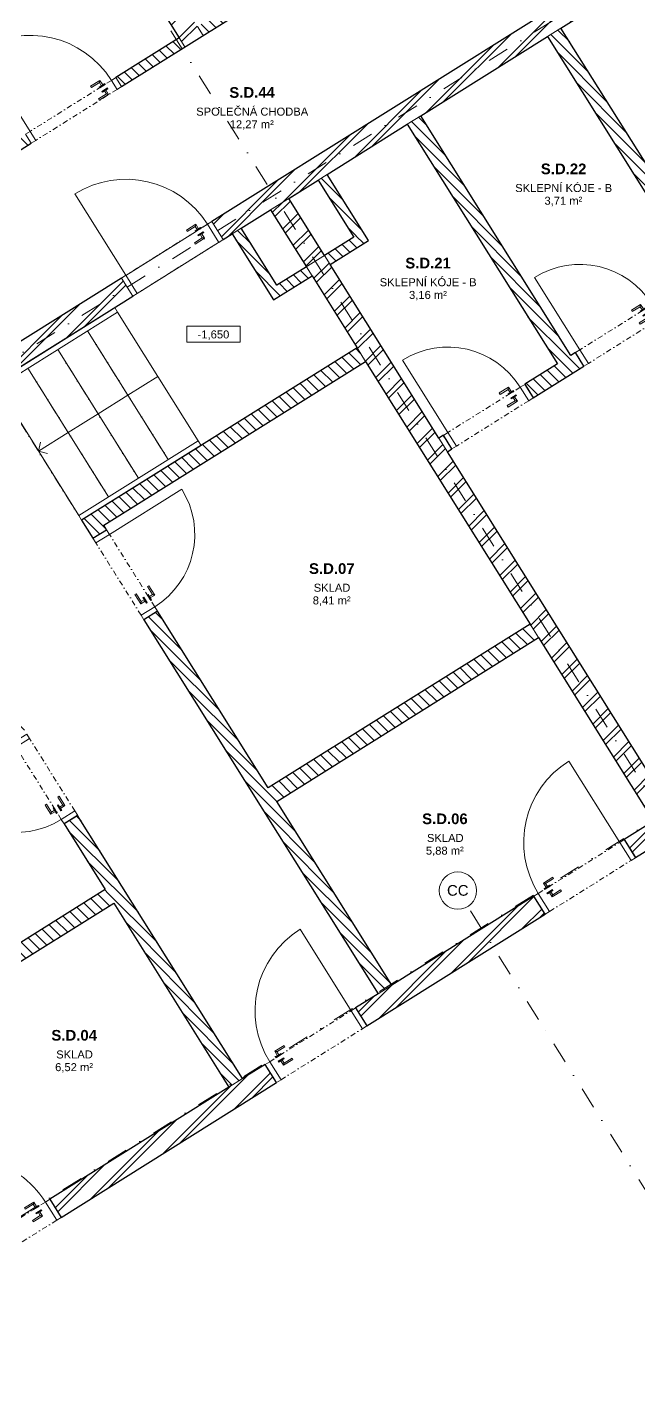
# Model space of a CAD drawing. Header units: millimetres. Extents: x -45447 to 28320, y -3247 to 72859.
# Drawn here: x -29310 to -23581, y 47419 to 60215 of the extents above; entities that cross this region are included whole.
import ezdxf

# ---------------------------------------------------------------- set-up
doc = ezdxf.new("R2010")
doc.units = ezdxf.units.MM
for name, pattern in [('HA_DashDot_10mm-S3mm', [500, 200, -150, 0, -150]), ('HA_DashDot_2_2mm-S0_6mm', [110, 50, -30, 0, -30]), ('HA_DashDot_4mm-S1mm', [200, 100, -50, 0, -50])]:
    doc.linetypes.add(name, pattern=pattern)
for name, color, linetype, lineweight in [('-UNDERLAY_A-AREA-____-IDEN', 252, 'Continuous', 9), ('-UNDERLAY_A-DOOR-____-OTLN', 252, 'Continuous', 9), ('-UNDERLAY_A-DOOR-FRAM-MCUT', 252, 'Continuous', 9), ('-UNDERLAY_A-FLOR-____-OTLN', 252, 'Continuous', 9), ('-UNDERLAY_A-FLOR-HRAL-OTLN', 252, 'Continuous', 9), ('-UNDERLAY_A-GENM-____-OTLN', 252, 'Continuous', 9), ('-UNDERLAY_A-WALL-____-MCUT', 252, 'Continuous', 9), ('-UNDERLAY_A-WALL-____-PATT', 252, 'Continuous', 25), ('-UNDERLAY_G-____-____-DIMS', 252, 'Continuous', 5), ('-UNDERLAY_I-WALL-____-MCUT', 252, 'Continuous', 25), ('-UNDERLAY_I-WALL-____-OTLN', 252, 'Continuous', 9), ('-UNDERLAY_S-GRID-____-IDEN', 252, 'Continuous', 9), ('-UNDERLAY_S-GRID-____-OTLN', 252, 'Continuous', 5), ('-UNDERLAY_S-STRS-____-OTLN', 252, 'Continuous', 9), ('A-DOOR-____-MCUT', 252, 'HA_DashDot_2_2mm-S0_6mm', 9), ('A-DOOR-____-OTLN', 252, 'Continuous', 9)]:
    doc.layers.add(name, color=color, linetype=linetype, lineweight=lineweight)
doc.styles.add('Arial_1', font='arial.ttf', dxfattribs={"height": 100})
doc.styles.add('Arial_2', font='arial.ttf', dxfattribs={"height": 75})
doc.styles.add('Arial_B', font='arialbd.ttf', dxfattribs={"height": 100})
pattern_1 = [(45, (0, 0), (-125.7236, 125.7236), []), (45, (0, 190.5), (-125.7236, 125.7236), [])]
pattern_2 = [(135, (0, 0), (-53.03301, -53.03301), [])]

# ---------------------------------------------------------------- blocks, each defined once
blk = doc.blocks.new('Top Rail Type - Top Rail_Internal_-1382691-1PP')
at = {"layer": '-UNDERLAY_A-FLOR-HRAL-OTLN'}
for p, q in [((-28828, 55638), (-27709, 56339)), ((-27709, 56339), (-27682, 56296)), ((-28801, 55596), (-27682, 56296)), ((-28828, 55638), (-28801, 55596))]:
    blk.add_line(p, q, dxfattribs=at)
blk = doc.blocks.new('Top Rail Type - Top Rail_Internal_-1382702-1PP')
at = {"layer": '-UNDERLAY_A-FLOR-HRAL-OTLN'}
for p, q in [((-29610, 56887), (-28491, 57588)), ((-28491, 57588), (-28465, 57546)), ((-29584, 56845), (-28465, 57546)), ((-29610, 56887), (-29584, 56845))]:
    blk.add_line(p, q, dxfattribs=at)
blk = doc.blocks.new('HA_DR_Single_Swing_Solid - In_900x1970_SKLEP-1383690-1PP')
at = {"layer": '-UNDERLAY_A-DOOR-FRAM-MCUT'}
for p, q in [((-450, 100), (-500, 100)), ((-500, 100), (-500, -100)), ((-450, -100), (-450, 100)), ((500, 100), (450, 100)), ((450, 100), (450, -100)), ((500, -100), (500, 100)), ((-500, -100), (-450, -100)), ((450, -100), (500, -100))]:
    blk.add_line(p, q, dxfattribs=at)
at = {"layer": 'A-DOOR-____-MCUT'}
for p, q in [((-450, 100), (450, 100)), ((-450, -100), (450, -100))]:
    blk.add_line(p, q, dxfattribs=at)
at = {"layer": 'A-DOOR-____-OTLN'}
for p, q in [((-380, -52), (-320, -52)), ((-380, -52), (-380, -60)), ((-320, -60), (-380, -60)), ((-380, -100), (-320, -100)), ((-380, -100), (-380, -108)), ((-320, -108), (-380, -108)), ((-358, -3), (-358, -52)), ((-255, -3), (-358, -3)), ((-358, -108), (-358, -158)), ((-343, -52), (-343, -18)), ((-343, -18), (-255, -18)), ((-343, -143), (-343, -108)), ((-320, -60), (-320, -52)), ((-320, -108), (-320, -100)), ((-255, -3), (-255, -18)), ((-358, -158), (-255, -158)), ((-255, -143), (-343, -143)), ((-255, -143), (-255, -158))]:
    blk.add_line(p, q, dxfattribs=at)
at = {"layer": 'A-DOOR-____-OTLN', "lineweight": 5}
blk.add_line((450, -1000), (450, -100), dxfattribs=at)
blk.add_arc((450, -100), 900, 180, 270, dxfattribs=at)
at = {"layer": 'A-DOOR-____-OTLN'}
for points in [[(-343, -18), (-343, -18), (-343, -17), (-343, -17), (-343, -17), (-344, -16), (-344, -16), (-345, -15), (-345, -15), (-346, -14), (-347, -13), (-347, -13), (-348, -12), (-348, -12), (-349, -11), (-349, -11), (-350, -10), (-350, -10), (-350, -10), (-351, -9), (-351, -9), (-352, -8), (-352, -8), (-353, -7), (-353, -7), (-354, -6), (-354, -6), (-355, -5), (-355, -5), (-356, -4), (-356, -4), (-357, -3), (-357, -3), (-357, -3), (-358, -3), (-358, -3)], [(-358, -158), (-358, -158), (-357, -157), (-357, -157), (-357, -157), (-356, -156), (-356, -156), (-355, -155), (-355, -155), (-354, -154), (-353, -153), (-353, -153), (-352, -152), (-352, -152), (-351, -151), (-351, -151), (-350, -150), (-350, -150), (-350, -150), (-349, -149), (-349, -149), (-348, -148), (-348, -148), (-347, -147), (-347, -147), (-346, -146), (-346, -146), (-345, -145), (-345, -145), (-344, -144), (-344, -144), (-343, -143), (-343, -143), (-343, -143), (-343, -143), (-343, -143)]]:
    blk.add_open_spline(points, degree=3, knots=[0, 0, 0, 0, 0.083333, 0.125, 0.166667, 0.208333, 0.229167, 0.25, 0.291667, 0.333333, 0.354167, 0.375, 0.395833, 0.416667, 0.4375, 0.458333, 0.479167, 0.5, 0.520833, 0.541667, 0.5625, 0.583333, 0.604167, 0.625, 0.645833, 0.666667, 0.6875, 0.708333, 0.75, 0.770833, 0.791667, 0.833333, 0.875, 0.916667, 1, 1, 1, 1], dxfattribs=at)
blk = doc.blocks.new('HA_DR_Single_Swing_Solid - In_900x1970_SKLEP-V13-1PP')
at = {"layer": '-UNDERLAY_A-DOOR-FRAM-MCUT'}
for p, q in [((-500, -100), (-500, 100)), ((-500, 100), (-450, 100)), ((-450, 100), (-450, -100)), ((450, 100), (500, 100)), ((450, -100), (450, 100)), ((500, 100), (500, -100)), ((-450, -100), (-500, -100)), ((500, -100), (450, -100))]:
    blk.add_line(p, q, dxfattribs=at)
at = {"layer": 'A-DOOR-____-MCUT'}
for p, q in [((-450, 100), (450, 100)), ((-450, -100), (450, -100))]:
    blk.add_line(p, q, dxfattribs=at)
at = {"layer": 'A-DOOR-____-OTLN', "lineweight": 5}
blk.add_line((450, 1000), (450, 100), dxfattribs=at)
at = {"layer": 'A-DOOR-____-OTLN'}
for p, q in [((-358, 157), (-358, 108)), ((-255, 157), (-358, 157)), ((-343, 108), (-343, 143)), ((-343, 143), (-255, 143)), ((-255, 157), (-255, 143)), ((-380, 108), (-320, 108)), ((-380, 108), (-380, 100)), ((-320, 100), (-380, 100)), ((-380, 60), (-320, 60)), ((-380, 60), (-380, 52)), ((-320, 52), (-380, 52)), ((-358, 52), (-358, 3)), ((-358, 3), (-255, 3)), ((-343, 17), (-343, 52)), ((-255, 17), (-343, 17)), ((-320, 100), (-320, 108)), ((-320, 52), (-320, 60)), ((-255, 17), (-255, 3))]:
    blk.add_line(p, q, dxfattribs=at)
at = {"layer": 'A-DOOR-____-OTLN', "lineweight": 5}
blk.add_arc((450, 100), 900, 90, 180, dxfattribs=at)
at = {"layer": 'A-DOOR-____-OTLN'}
for points in [[(-343, 143), (-343, 143), (-343, 143), (-343, 143), (-343, 143), (-344, 144), (-344, 144), (-345, 145), (-345, 145), (-346, 146), (-347, 147), (-347, 147), (-348, 148), (-348, 148), (-349, 149), (-349, 149), (-350, 150), (-350, 150), (-350, 150), (-351, 151), (-351, 151), (-352, 152), (-352, 152), (-353, 153), (-353, 153), (-354, 154), (-354, 154), (-355, 155), (-355, 155), (-356, 156), (-356, 156), (-357, 157), (-357, 157), (-357, 157), (-358, 157), (-358, 157)], [(-358, 3), (-358, 3), (-357, 3), (-357, 3), (-357, 3), (-356, 4), (-356, 4), (-355, 5), (-355, 5), (-354, 6), (-353, 7), (-353, 7), (-352, 8), (-352, 8), (-351, 9), (-351, 9), (-350, 10), (-350, 10), (-350, 10), (-349, 11), (-349, 11), (-348, 12), (-348, 12), (-347, 13), (-347, 13), (-346, 14), (-346, 14), (-345, 15), (-345, 15), (-344, 16), (-344, 16), (-343, 17), (-343, 17), (-343, 17), (-343, 17), (-343, 17)]]:
    blk.add_open_spline(points, degree=3, knots=[0, 0, 0, 0, 0.083333, 0.125, 0.166667, 0.208333, 0.229167, 0.25, 0.291667, 0.333333, 0.354167, 0.375, 0.395833, 0.416667, 0.4375, 0.458333, 0.479167, 0.5, 0.520833, 0.541667, 0.5625, 0.583333, 0.604167, 0.625, 0.645833, 0.666667, 0.6875, 0.708333, 0.75, 0.770833, 0.791667, 0.833333, 0.875, 0.916667, 1, 1, 1, 1], dxfattribs=at)
blk = doc.blocks.new('HA_DR_Single_Swing_Solid - In_800x1970_SKLEP-V15-1PP')
at = {"layer": '-UNDERLAY_A-DOOR-FRAM-MCUT'}
for p, q in [((-450, -75), (-450, 75)), ((-450, 75), (-400, 75)), ((-400, 75), (-400, -75)), ((400, 75), (450, 75)), ((400, -75), (400, 75)), ((450, 75), (450, -75)), ((-400, -75), (-450, -75)), ((450, -75), (400, -75))]:
    blk.add_line(p, q, dxfattribs=at)
at = {"layer": 'A-DOOR-____-MCUT'}
for p, q in [((-400, 75), (400, 75)), ((-400, -75), (400, -75))]:
    blk.add_line(p, q, dxfattribs=at)
at = {"layer": 'A-DOOR-____-OTLN', "lineweight": 5}
blk.add_line((400, 875), (400, 75), dxfattribs=at)
at = {"layer": 'A-DOOR-____-OTLN'}
for p, q in [((-308, 132), (-308, 83)), ((-205, 132), (-308, 132)), ((-205, 132), (-205, 118)), ((-330, 83), (-270, 83)), ((-330, 83), (-330, 75)), ((-270, 75), (-330, 75)), ((-330, 35), (-270, 35)), ((-330, 35), (-330, 27)), ((-270, 27), (-330, 27)), ((-308, 27), (-308, -22)), ((-293, 83), (-293, 118)), ((-293, 118), (-205, 118)), ((-293, -8), (-293, 27)), ((-270, 75), (-270, 83)), ((-270, 27), (-270, 35)), ((-308, -22), (-205, -22)), ((-205, -8), (-293, -8)), ((-205, -8), (-205, -22))]:
    blk.add_line(p, q, dxfattribs=at)
at = {"layer": 'A-DOOR-____-OTLN', "lineweight": 5}
blk.add_arc((400, 75), 800, 90, 180, dxfattribs=at)
at = {"layer": 'A-DOOR-____-OTLN'}
for points in [[(-293, 118), (-293, 118), (-293, 118), (-293, 118), (-293, 118), (-294, 119), (-294, 119), (-295, 120), (-295, 120), (-296, 121), (-297, 122), (-297, 122), (-298, 123), (-298, 123), (-299, 124), (-299, 124), (-300, 125), (-300, 125), (-300, 125), (-301, 126), (-301, 126), (-302, 127), (-302, 127), (-303, 128), (-303, 128), (-304, 129), (-304, 129), (-305, 130), (-305, 130), (-306, 131), (-306, 131), (-307, 132), (-307, 132), (-307, 132), (-308, 132), (-308, 132)], [(-308, -22), (-308, -22), (-307, -22), (-307, -22), (-307, -22), (-306, -21), (-306, -21), (-305, -20), (-305, -20), (-304, -19), (-303, -18), (-303, -18), (-302, -17), (-302, -17), (-301, -16), (-301, -16), (-300, -15), (-300, -15), (-300, -15), (-299, -14), (-299, -14), (-298, -13), (-298, -13), (-297, -12), (-297, -12), (-296, -11), (-296, -11), (-295, -10), (-295, -10), (-294, -9), (-294, -9), (-293, -8), (-293, -8), (-293, -8), (-293, -8), (-293, -8)]]:
    blk.add_open_spline(points, degree=3, knots=[0, 0, 0, 0, 0.083333, 0.125, 0.166667, 0.208333, 0.229167, 0.25, 0.291667, 0.333333, 0.354167, 0.375, 0.395833, 0.416667, 0.4375, 0.458333, 0.479167, 0.5, 0.520833, 0.541667, 0.5625, 0.583333, 0.604167, 0.625, 0.645833, 0.666667, 0.6875, 0.708333, 0.75, 0.770833, 0.791667, 0.833333, 0.875, 0.916667, 1, 1, 1, 1], dxfattribs=at)
blk = doc.blocks.new('HA_DR_Single_Swing_Solid - In_800x1970_SKLEP-V14-1PP')
at = {"layer": '-UNDERLAY_A-DOOR-FRAM-MCUT'}
for p, q in [((-400, 75), (-450, 75)), ((-450, 75), (-450, -75)), ((-400, -75), (-400, 75)), ((450, 75), (400, 75)), ((400, 75), (400, -75)), ((450, -75), (450, 75)), ((-450, -75), (-400, -75)), ((400, -75), (450, -75))]:
    blk.add_line(p, q, dxfattribs=at)
at = {"layer": 'A-DOOR-____-MCUT'}
for p, q in [((-400, 75), (400, 75)), ((-400, -75), (400, -75))]:
    blk.add_line(p, q, dxfattribs=at)
at = {"layer": 'A-DOOR-____-OTLN'}
for p, q in [((-308, 22), (-308, -27)), ((-205, 22), (-308, 22)), ((-293, -27), (-293, 7)), ((-293, 7), (-205, 7)), ((-205, 22), (-205, 7)), ((-330, -27), (-270, -27)), ((-330, -27), (-330, -35)), ((-270, -35), (-330, -35)), ((-330, -75), (-270, -75)), ((-330, -75), (-330, -83)), ((-270, -83), (-330, -83)), ((-308, -83), (-308, -133)), ((-293, -118), (-293, -83)), ((-205, -118), (-293, -118)), ((-270, -35), (-270, -27)), ((-270, -83), (-270, -75)), ((-205, -118), (-205, -133)), ((-308, -133), (-205, -133))]:
    blk.add_line(p, q, dxfattribs=at)
at = {"layer": 'A-DOOR-____-OTLN', "lineweight": 5}
blk.add_line((400, -875), (400, -75), dxfattribs=at)
blk.add_arc((400, -75), 800, 180, 270, dxfattribs=at)
at = {"layer": 'A-DOOR-____-OTLN'}
for points in [[(-293, 7), (-293, 7), (-293, 8), (-293, 8), (-293, 8), (-294, 9), (-294, 9), (-295, 10), (-295, 10), (-296, 11), (-297, 12), (-297, 12), (-298, 13), (-298, 13), (-299, 14), (-299, 14), (-300, 15), (-300, 15), (-300, 15), (-301, 16), (-301, 16), (-302, 17), (-302, 17), (-303, 18), (-303, 18), (-304, 19), (-304, 19), (-305, 20), (-305, 20), (-306, 21), (-306, 21), (-307, 22), (-307, 22), (-307, 22), (-308, 22), (-308, 22)], [(-308, -133), (-308, -133), (-307, -132), (-307, -132), (-307, -132), (-306, -131), (-306, -131), (-305, -130), (-305, -130), (-304, -129), (-303, -128), (-303, -128), (-302, -127), (-302, -127), (-301, -126), (-301, -126), (-300, -125), (-300, -125), (-300, -125), (-299, -124), (-299, -124), (-298, -123), (-298, -123), (-297, -122), (-297, -122), (-296, -121), (-296, -121), (-295, -120), (-295, -120), (-294, -119), (-294, -119), (-293, -118), (-293, -118), (-293, -118), (-293, -118), (-293, -118)]]:
    blk.add_open_spline(points, degree=3, knots=[0, 0, 0, 0, 0.083333, 0.125, 0.166667, 0.208333, 0.229167, 0.25, 0.291667, 0.333333, 0.354167, 0.375, 0.395833, 0.416667, 0.4375, 0.458333, 0.479167, 0.5, 0.520833, 0.541667, 0.5625, 0.583333, 0.604167, 0.625, 0.645833, 0.666667, 0.6875, 0.708333, 0.75, 0.770833, 0.791667, 0.833333, 0.875, 0.916667, 1, 1, 1, 1], dxfattribs=at)
blk = doc.blocks.new('HA_GM_Shaft_Rectangle _1_ - Default-1408911-1PP')
at = {"layer": '-UNDERLAY_A-GENM-____-OTLN'}
for p, q in [((0, -630), (0, 0)), ((0, 0), (850, 0)), ((850, 0), (850, -630)), ((850, -630), (0, -630))]:
    blk.add_line(p, q, dxfattribs=at)
blk = doc.blocks.new('HA_DR_Single_Swing_Solid - In_900x2100_sklenene-1432655-1PP')
at = {"layer": '-UNDERLAY_A-DOOR-FRAM-MCUT'}
for p, q in [((-450, 50), (-500, 50)), ((-500, 50), (-500, -50)), ((-450, -50), (-450, 50)), ((500, 50), (450, 50)), ((450, 50), (450, -50)), ((500, -50), (500, 50)), ((-500, -50), (-450, -50)), ((450, -50), (500, -50))]:
    blk.add_line(p, q, dxfattribs=at)
at = {"layer": 'A-DOOR-____-MCUT'}
for p, q in [((-450, 50), (450, 50)), ((-450, -50), (450, -50))]:
    blk.add_line(p, q, dxfattribs=at)
at = {"layer": 'A-DOOR-____-OTLN'}
for p, q in [((-358, 47), (-358, -2)), ((-255, 47), (-358, 47)), ((-343, -2), (-343, 32)), ((-343, 32), (-255, 32)), ((-255, 47), (-255, 32)), ((-380, -2), (-320, -2)), ((-380, -2), (-380, -10)), ((-320, -10), (-380, -10)), ((-380, -50), (-320, -50)), ((-380, -50), (-380, -58)), ((-320, -58), (-380, -58)), ((-358, -58), (-358, -108)), ((-358, -108), (-255, -108)), ((-343, -93), (-343, -58)), ((-255, -93), (-343, -93)), ((-320, -10), (-320, -2)), ((-320, -58), (-320, -50)), ((-255, -93), (-255, -108))]:
    blk.add_line(p, q, dxfattribs=at)
at = {"layer": 'A-DOOR-____-OTLN', "lineweight": 5}
blk.add_line((450, -950), (450, -50), dxfattribs=at)
blk.add_arc((450, -50), 900, 180, 270, dxfattribs=at)
at = {"layer": 'A-DOOR-____-OTLN'}
for points in [[(-343, 32), (-343, 32), (-343, 33), (-343, 33), (-343, 33), (-344, 34), (-344, 34), (-345, 35), (-345, 35), (-346, 36), (-347, 37), (-347, 37), (-348, 38), (-348, 38), (-349, 39), (-349, 39), (-350, 40), (-350, 40), (-350, 40), (-351, 41), (-351, 41), (-352, 42), (-352, 42), (-353, 43), (-353, 43), (-354, 44), (-354, 44), (-355, 45), (-355, 45), (-356, 46), (-356, 46), (-357, 47), (-357, 47), (-357, 47), (-358, 47), (-358, 47)], [(-358, -108), (-358, -108), (-357, -107), (-357, -107), (-357, -107), (-356, -106), (-356, -106), (-355, -105), (-355, -105), (-354, -104), (-353, -103), (-353, -103), (-352, -102), (-352, -102), (-351, -101), (-351, -101), (-350, -100), (-350, -100), (-350, -100), (-349, -99), (-349, -99), (-348, -98), (-348, -98), (-347, -97), (-347, -97), (-346, -96), (-346, -96), (-345, -95), (-345, -95), (-344, -94), (-344, -94), (-343, -93), (-343, -93), (-343, -93), (-343, -93), (-343, -93)]]:
    blk.add_open_spline(points, degree=3, knots=[0, 0, 0, 0, 0.083333, 0.125, 0.166667, 0.208333, 0.229167, 0.25, 0.291667, 0.333333, 0.354167, 0.375, 0.395833, 0.416667, 0.4375, 0.458333, 0.479167, 0.5, 0.520833, 0.541667, 0.5625, 0.583333, 0.604167, 0.625, 0.645833, 0.666667, 0.6875, 0.708333, 0.75, 0.770833, 0.791667, 0.833333, 0.875, 0.916667, 1, 1, 1, 1], dxfattribs=at)
blk = doc.blocks.new('Grid - Radius 3_5mm-353793-1PP')
at = {"layer": '-UNDERLAY_S-GRID-____-IDEN'}
blk.add_circle((0, 0), 3.5, dxfattribs=at)
blk = doc.blocks.new('Spot Elevations - Generic-448778-1PP')
at = {"layer": '-UNDERLAY_G-____-____-DIMS', "lineweight": 9}
for p, q in [((-5, 0), (-5, 3)), ((-5, 3), (5, 3)), ((5, 3), (5, 0)), ((5, 0), (-5, 0))]:
    blk.add_line(p, q, dxfattribs=at)

msp = doc.modelspace()

# ---------------------------------------------------------------- hatches: boundary and pattern name
at = {"layer": '-UNDERLAY_A-WALL-____-PATT', "lineweight": 5}
h = msp.add_hatch(dxfattribs=at)
h.set_pattern_fill('FP_1', color=256, style=0, pattern_type=2)
h.set_pattern_definition(pattern_1)
h.paths.add_polyline_path([(-26945, 58557), (-20165, 62804), (-20271, 62973), (-27051, 58727), (-27022, 58681)])
h = msp.add_hatch(dxfattribs=at)
h.set_pattern_fill('FP_3', color=256, style=0, pattern_type=2)
h.set_pattern_definition(pattern_2)
h.paths.add_polyline_path([(-27663, 60137), (-24494, 62122), (-24547, 62207), (-27716, 60221)])
h = msp.add_hatch(dxfattribs=at)
h.set_pattern_fill('FP_3', color=256, style=0, pattern_type=2)
h.set_pattern_definition(pattern_2)
h.paths.add_polyline_path([(-25374, 56237), (-25332, 56264), (-25411, 56391), (-25454, 56364)])
h.paths.add_polyline_path([(-24569, 56741), (-24094, 57039), (-24174, 57166), (-24648, 56869)])
h.paths.add_polyline_path([(-23331, 57517), (-22781, 57862), (-22860, 57989), (-23411, 57644), (-23348, 57543)])
h.paths.add_polyline_path([(-22018, 58339), (-21467, 58684), (-21547, 58811), (-22098, 58466), (-22040, 58375)])
h.paths.add_polyline_path([(-20704, 59162), (-20153, 59507), (-20233, 59634), (-20784, 59289), (-20759, 59249)])
h.paths.add_polyline_path([(-19391, 59985), (-18679, 60431), (-18758, 60558), (-19470, 60112), (-19464, 60102)])
h = msp.add_hatch(dxfattribs=at)
h.set_pattern_fill('FP_1', color=256, style=0, pattern_type=2)
h.set_pattern_definition(pattern_1)
h.paths.add_polyline_path([(-27833, 60031), (-27663, 60137), (-27865, 60459), (-28034, 60353), (-27886, 60115)])
h = msp.add_hatch(dxfattribs=at)
h.set_pattern_fill('FP_3', color=256, style=0, pattern_type=2)
h.set_pattern_definition(pattern_2)
h.paths.add_polyline_path([(-23030, 57882), (-22903, 57962), (-24309, 60208), (-24436, 60128), (-23173, 58112)])
h = msp.add_hatch(dxfattribs=at)
h.set_pattern_fill('FP_3', color=256, style=0, pattern_type=2)
h.set_pattern_definition(pattern_2)
h.paths.add_polyline_path([(-29358, 59075), (-29273, 59128), (-29327, 59213), (-29411, 59160), (-29391, 59128)])
h.paths.add_polyline_path([(-28426, 59659), (-27833, 60031), (-27886, 60115), (-28479, 59744), (-28462, 59717)])
h = msp.add_hatch(dxfattribs=at)
h.set_pattern_fill('FP_3', color=256, style=0, pattern_type=2)
h.set_pattern_definition(pattern_2)
h.paths.add_polyline_path([(-24343, 57060), (-24216, 57139), (-25623, 59385), (-25750, 59306), (-24646, 57543)])
h = msp.add_hatch(dxfattribs=at)
h.set_pattern_fill('FP_3', color=256, style=0, pattern_type=2)
h.set_pattern_definition(pattern_2)
h.paths.add_polyline_path([(-26250, 58249), (-26166, 58302), (-26500, 58836), (-26585, 58783), (-26521, 58681)])
h = msp.add_hatch(dxfattribs=at)
h.set_pattern_fill('FP_1', color=256, style=0, pattern_type=2)
h.set_pattern_definition(pattern_1)
h.paths.add_polyline_path([(-33894, 54204), (-31530, 55685), (-31636, 55855), (-34000, 54374), (-33921, 54247)])
h.paths.add_polyline_path([(-30767, 56163), (-28322, 57694), (-28428, 57864), (-30873, 56332)])
h.paths.add_polyline_path([(-27475, 58225), (-26945, 58557), (-27051, 58727), (-27581, 58395), (-27543, 58335)])
h = msp.add_hatch(dxfattribs=at)
h.set_pattern_fill('FP_1', color=256, style=0, pattern_type=2)
h.set_pattern_definition(pattern_1)
h.paths.add_polyline_path([(-23441, 52775), (-23272, 52881), (-26860, 58610), (-27030, 58504), (-23579, 52994)])
h = msp.add_hatch(dxfattribs=at)
h.set_pattern_fill('FP_3', color=256, style=0, pattern_type=2)
h.set_pattern_definition(pattern_2)
h.paths.add_polyline_path([(-27002, 57660), (-26918, 57713), (-27305, 58331), (-27390, 58278), (-27268, 58084)])
h = msp.add_hatch(dxfattribs=at)
h.set_pattern_fill('FP_3', color=256, style=0, pattern_type=2)
h.set_pattern_definition(pattern_2)
h.paths.add_polyline_path([(-26473, 57991), (-26113, 58217), (-26166, 58302), (-26526, 58076)])
h = msp.add_hatch(dxfattribs=at)
h.set_pattern_fill('FP_3', color=256, style=0, pattern_type=2)
h.set_pattern_definition(pattern_2)
h.paths.add_polyline_path([(-26918, 57713), (-26642, 57885), (-26695, 57970), (-26971, 57798)])
h = msp.add_hatch(dxfattribs=at)
h.set_pattern_fill('FP_3', color=256, style=0, pattern_type=2)
h.set_pattern_definition(pattern_2)
h.paths.add_polyline_path([(-28594, 55548), (-26141, 57084), (-26220, 57212), (-28674, 55675), (-28624, 55596)])
h = msp.add_hatch(dxfattribs=at)
h.set_pattern_fill('FP_3', color=256, style=0, pattern_type=2)
h.set_pattern_definition(pattern_2)
h.paths.add_polyline_path([(-26022, 51158), (-25895, 51238), (-28090, 54743), (-28217, 54663), (-26168, 51391)])
h.paths.add_polyline_path([(-28695, 55426), (-28568, 55505), (-28674, 55675), (-28801, 55595)])
h = msp.add_hatch(dxfattribs=at)
h.set_pattern_fill('FP_1', color=256, style=0, pattern_type=2)
h.set_pattern_definition(pattern_1)
h.paths.add_polyline_path([(-34827, 45407), (-32988, 46559), (-33094, 46728), (-34933, 45577)])
h.paths.add_polyline_path([(-32140, 47090), (-29839, 48531), (-29946, 48701), (-32246, 47259), (-32221, 47219)])
h.paths.add_polyline_path([(-28992, 49062), (-26975, 50325), (-27081, 50495), (-29098, 49231)])
h.paths.add_polyline_path([(-26127, 50856), (-24458, 51902), (-24564, 52071), (-26234, 51026), (-26168, 50920)])
h.paths.add_polyline_path([(-23610, 52433), (-23030, 52796), (-23136, 52966), (-23717, 52602)])
h.paths.add_polyline_path([(-22182, 53327), (-20509, 54376), (-20615, 54545), (-22289, 53497)])
h = msp.add_hatch(dxfattribs=at)
h.set_pattern_fill('FP_3', color=256, style=0, pattern_type=2)
h.set_pattern_definition(pattern_2)
h.paths.add_polyline_path([(-26972, 52959), (-24519, 54495), (-24599, 54622), (-27052, 53086), (-26995, 52994)])
h = msp.add_hatch(dxfattribs=at)
h.set_pattern_fill('FP_3', color=256, style=0, pattern_type=2)
h.set_pattern_definition(pattern_2)
h.paths.add_polyline_path([(-27420, 50282), (-27293, 50362), (-28838, 52828), (-28965, 52749), (-27694, 50720)])
h.paths.add_polyline_path([(-29443, 53511), (-29315, 53591), (-29475, 53845), (-29602, 53766), (-29522, 53638)])
h = msp.add_hatch(dxfattribs=at)
h.set_pattern_fill('FP_3', color=256, style=0, pattern_type=2)
h.set_pattern_definition(pattern_2)
h.paths.add_polyline_path([(-31216, 50306), (-28500, 52007), (-28580, 52134), (-31296, 50433)])

# ---------------------------------------------------------------- linework, layer by layer
at = {"layer": '-UNDERLAY_A-FLOR-____-OTLN'}
msp.add_line((-28465, 57546), (-27709, 56339), dxfattribs=at)
at = {"layer": '-UNDERLAY_A-WALL-____-MCUT'}
for p, q in [((-27716, 60221), (-27663, 60137)), ((-24309, 60208), (-24436, 60128)), ((-27833, 60031), (-27886, 60115)), ((-25623, 59385), (-25750, 59306)), ((-26500, 58836), (-26585, 58783)), ((-27305, 58331), (-27390, 58278)), ((-26642, 57885), (-26695, 57970)), ((-26526, 58076), (-26473, 57991)), ((-26141, 57084), (-26220, 57212)), ((-25454, 56364), (-25374, 56237)), ((-24519, 54495), (-24599, 54622)), ((-26022, 51158), (-25895, 51238)), ((-27420, 50282), (-27293, 50362))]:
    msp.add_line(p, q, dxfattribs=at)
at = {"layer": '-UNDERLAY_I-WALL-____-MCUT'}
for p, q in [((-28426, 59659), (-24494, 62122)), ((-24309, 60208), (-23123, 60951)), ((-23687, 60834), (-27581, 58395)), ((-28141, 60522), (-27886, 60115)), ((-22903, 57962), (-24309, 60208)), ((-27886, 60115), (-28479, 59744)), ((-25623, 59385), (-24436, 60128)), ((-24436, 60128), (-23030, 57882)), ((-24216, 57139), (-25623, 59385)), ((-26500, 58836), (-25750, 59306)), ((-25750, 59306), (-24343, 57060)), ((-31333, 57838), (-29273, 59128)), ((-26860, 58610), (-26585, 58783)), ((-26585, 58783), (-26250, 58249)), ((-26113, 58217), (-26500, 58836)), ((-26526, 58076), (-26860, 58610)), ((-27305, 58331), (-27030, 58504)), ((-27030, 58504), (-26695, 57970)), ((-27475, 58225), (-27390, 58278)), ((-27390, 58278), (-27002, 57660)), ((-26971, 57798), (-27305, 58331)), ((-26250, 58249), (-26526, 58076)), ((-26473, 57991), (-26113, 58217)), ((-26695, 57970), (-26971, 57798)), ((-25454, 56364), (-26473, 57991)), ((-28428, 57864), (-30526, 56550)), ((-27002, 57660), (-26642, 57885)), ((-26642, 57885), (-26220, 57212)), ((-30767, 56163), (-28322, 57694)), ((-26220, 57212), (-28801, 55595)), ((-28594, 55548), (-26141, 57084)), ((-26141, 57084), (-24599, 54622)), ((-24174, 57166), (-24216, 57139)), ((-24094, 57039), (-24174, 57166)), ((-24343, 57060), (-24648, 56869)), ((-24569, 56741), (-24094, 57039)), ((-24648, 56869), (-24569, 56741)), ((-25411, 56391), (-25454, 56364)), ((-25332, 56264), (-25411, 56391)), ((-25374, 56237), (-25332, 56264)), ((-23272, 52881), (-25374, 56237)), ((-28801, 55595), (-28695, 55426)), ((-28568, 55505), (-28594, 55548)), ((-28695, 55426), (-28568, 55505)), ((-28090, 54743), (-28217, 54663)), ((-28217, 54663), (-26022, 51158)), ((-27052, 53086), (-28090, 54743)), ((-24599, 54622), (-27052, 53086)), ((-26972, 52959), (-24519, 54495)), ((-24519, 54495), (-23441, 52775)), ((-25895, 51238), (-26972, 52959)), ((-28838, 52828), (-28965, 52749)), ((-28965, 52749), (-28580, 52134)), ((-27293, 50362), (-28838, 52828)), ((-23441, 52775), (-23717, 52602)), ((-23610, 52433), (-23030, 52796)), ((-23717, 52602), (-23610, 52433)), ((-28580, 52134), (-31296, 50433)), ((-31216, 50306), (-28500, 52007)), ((-28500, 52007), (-27420, 50282)), ((-24564, 52071), (-25895, 51238)), ((-24458, 51902), (-24564, 52071)), ((-26127, 50856), (-24458, 51902)), ((-26022, 51158), (-26234, 51026)), ((-26234, 51026), (-26127, 50856)), ((-27081, 50495), (-27293, 50362)), ((-26975, 50325), (-27081, 50495)), ((-28992, 49062), (-26975, 50325)), ((-27420, 50282), (-29098, 49231)), ((-29098, 49231), (-28992, 49062))]:
    msp.add_line(p, q, dxfattribs=at)
at = {"layer": '-UNDERLAY_I-WALL-____-OTLN'}
for p, q in [((-27683, 58331), (-27623, 58368)), ((-28386, 57890), (-27733, 58299)), ((-27517, 58199), (-28280, 57721))]:
    msp.add_line(p, q, dxfattribs=at)
at = {"layer": '-UNDERLAY_S-GRID-____-OTLN', "linetype": 'HA_DashDot_10mm-S3mm', "lineweight": 9}
for p, q in [((-41936, 49285), (-12778, 67548)), ((-21486, 49842), (-31278, 65474)), ((-38300, 43480), (-9142, 61743)), ((-24519, 50916), (-25182, 51975)), ((-5423, 20428), (-24519, 50916))]:
    msp.add_line(p, q, dxfattribs=at)
at = {"layer": '-UNDERLAY_S-STRS-____-OTLN'}
for p, q in [((-28465, 57546), (-27709, 56339)), ((-28745, 57370), (-27989, 56163)), ((-29024, 57195), (-28268, 55988)), ((-29304, 57020), (-28548, 55813)), ((-29584, 56845), (-28828, 55638))]:
    msp.add_line(p, q, dxfattribs=at)
at = {"layer": '-UNDERLAY_S-STRS-____-OTLN', "linetype": 'HA_DashDot_4mm-S1mm'}
for p, q in [((-28745, 57370), (-27989, 56163)), ((-29024, 57195), (-28268, 55988)), ((-29304, 57020), (-28548, 55813)), ((-29584, 56845), (-28828, 55638))]:
    msp.add_line(p, q, dxfattribs=at)
at = {"layer": '-UNDERLAY_S-STRS-____-OTLN', "lineweight": 5}
for p, q in [((-28367, 56767), (-28087, 56942)), ((-28646, 56592), (-28367, 56767)), ((-28926, 56417), (-28646, 56592)), ((-29206, 56241), (-28926, 56417)), ((-29206, 56241), (-29186, 56328)), ((-29206, 56241), (-29119, 56222))]:
    msp.add_line(p, q, dxfattribs=at)

# ---------------------------------------------------------------- block references
at = {"layer": '-UNDERLAY_A-DOOR-____-OTLN'}
for name, p, rotation in [('HA_DR_Single_Swing_Solid - In_900x2100_sklenene-1432655-1PP', (-28876, 59436), 212.0612494774556), ('HA_DR_Single_Swing_Solid - In_900x1970_SKLEP-1383690-1PP', (-27951, 58045), 212.0612494774556), ('HA_DR_Single_Swing_Solid - In_800x1970_SKLEP-V14-1PP', (-23753, 57341), 212.0623857557158), ('HA_DR_Single_Swing_Solid - In_800x1970_SKLEP-V14-1PP', (-24990, 56566), 212.0623857557158), ('HA_DR_Single_Swing_Solid - In_800x1970_SKLEP-V14-1PP', (-28392, 55084), 122.0612494774555), ('HA_DR_Single_Swing_Solid - In_900x1970_SKLEP-V13-1PP', (-22659, 53147), 32.06238575571615), ('HA_DR_Single_Swing_Solid - In_800x1970_SKLEP-V15-1PP', (-29140, 53170), 122.0612494774555), ('HA_DR_Single_Swing_Solid - In_900x1970_SKLEP-V13-1PP', (-24087, 52252), 32.06238575571615), ('HA_DR_Single_Swing_Solid - In_900x1970_SKLEP-V13-1PP', (-26604, 50675), 32.06238575571615), ('HA_DR_Single_Swing_Solid - In_900x1970_SKLEP-1383690-1PP', (-29469, 48881), 212.0623857557162)]:
    msp.add_blockref(name, p, dxfattribs=dict(at, rotation=rotation))
at = {"layer": '-UNDERLAY_A-FLOR-HRAL-OTLN'}
for name in ['Top Rail Type - Top Rail_Internal_-1382702-1PP', 'Top Rail Type - Top Rail_Internal_-1382691-1PP']:
    msp.add_blockref(name, (0, 0), dxfattribs=at)
at = {"layer": '-UNDERLAY_A-GENM-____-OTLN', "lineweight": 5, "rotation": 32.06124947745553}
msp.add_blockref('HA_GM_Shaft_Rectangle _1_ - Default-1408911-1PP', (-27305, 58332), dxfattribs=at)
at = {"layer": '-UNDERLAY_G-____-____-DIMS', "lineweight": 9, "xscale": 49.99999999999998, "yscale": 49.99999999999998, "zscale": 49.99999999999998}
msp.add_blockref('Spot Elevations - Generic-448778-1PP', (-27566, 57263), dxfattribs=at)
at = {"layer": '-UNDERLAY_S-GRID-____-IDEN', "xscale": 49.99999999999998, "yscale": 49.99999999999998, "zscale": 49.99999999999998, "rotation": 32.06124947745563}
msp.add_blockref('Grid - Radius 3_5mm-353793-1PP', (-25275, 52124), dxfattribs=at)

# ---------------------------------------------------------------- texts
at = {"layer": '-UNDERLAY_A-AREA-____-IDEN', "lineweight": 5, "attachment_point": 1}
for s, insert, char_height, width, style in [('S.D.44', (-27417, 59654), 100, 529.11, 'Arial_B'), ('SPOLE', (-27727, 59462), 75, 424.89, 'Arial_2'), ('ČNÁ CHODBA', (-27376, 59462), 75, 849.79, 'Arial_2'), ('12,27 m²', (-27413, 59343), 75, 513.08, 'Arial_2'), ('S.D.22', (-24498, 58938), 100, 529.11, 'Arial_B'), ('SKLEPNÍ KÓJE - B', (-24738, 58746), 75, 1106.33, 'Arial_2'), ('3,71 m²', (-24464, 58627), 75, 440.93, 'Arial_2'), ('S.D.21', (-25768, 58055), 100, 529.11, 'Arial_B'), ('SKLEPNÍ KÓJE - B', (-26008, 57863), 75, 1106.33, 'Arial_2'), ('3,16 m²', (-25733, 57744), 75, 440.93, 'Arial_2'), ('S.D.07', (-26670, 55192), 100, 529.11, 'Arial_B'), ('SKLAD', (-26626, 55000), 75, 416.88, 'Arial_2'), ('8,41 m²', (-26635, 54881), 75, 440.93, 'Arial_2'), ('S.D.06', (-25610, 52847), 100, 529.11, 'Arial_B'), ('SKLAD', (-25565, 52655), 75, 416.88, 'Arial_2'), ('5,88 m²', (-25575, 52536), 75, 440.93, 'Arial_2'), ('S.D.04', (-29084, 50818), 100, 529.11, 'Arial_B'), ('SKLAD', (-29039, 50626), 75, 416.88, 'Arial_2'), ('6,52 m²', (-29049, 50507), 75, 440.93, 'Arial_2')]:
    msp.add_mtext(s, dxfattribs=dict(at, insert=insert, char_height=char_height, width=width, style=style))
at = {"layer": '-UNDERLAY_S-GRID-____-IDEN', "lineweight": 5, "insert": (-25377, 52176), "char_height": 100, "width": 248.52, "attachment_point": 1, "style": 'Arial_1'}
msp.add_mtext('CC', dxfattribs=at)

# ---------------------------------------------------------------- next in the draw order: texts
at = {"layer": '-UNDERLAY_G-____-____-DIMS', "lineweight": 9, "insert": (-27714, 57374), "char_height": 75, "width": 355.35, "attachment_point": 1, "line_spacing_factor": 0.941778, "style": 'Arial_2', "bg_fill": 3, "box_fill_scale": 1.25, "bg_fill_color": 256, "bg_fill_true_color": 13158600, "bg_fill_transparency": 0}
msp.add_mtext('-1,650', dxfattribs=at)

doc.saveas('drawing.dxf')
